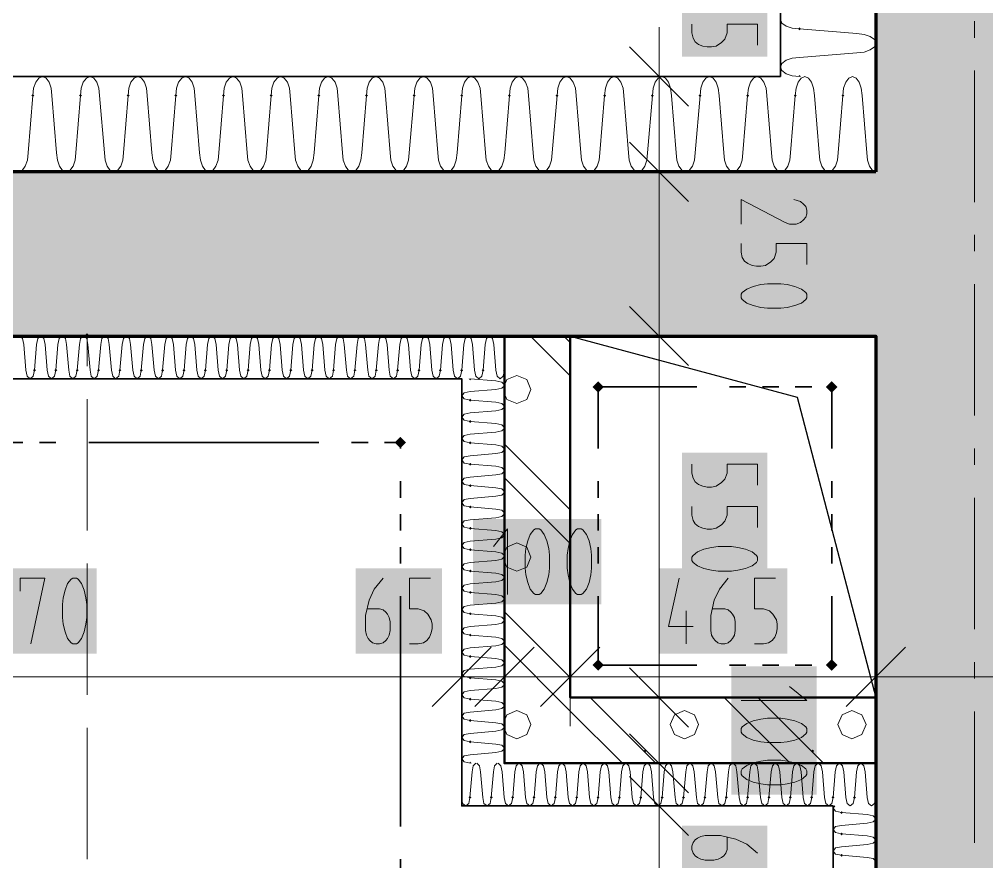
# Model space of a CAD drawing. Header units: millimetres. Extents: x 0 to 594, y 0 to 420.
# Drawn here: x 375.04 to 387, y 286.18 to 296.59 of the extents above; entities that cross this region are included whole.
import ezdxf

# ---------------------------------------------------------------- set-up
doc = ezdxf.new("R2010")
doc.units = ezdxf.units.MM
doc.header["$LTSCALE"] = 8
for name, color, linetype in [('PDF_Dopravni znaceni', 7, 'Continuous'), ('PDF_Instalacni prizdivky', 7, 'Continuous'), ('PDF_Koty delkove', 7, 'Continuous'), ('PDF_Obecne 0.25', 7, 'Continuous'), ('PDF_Osy hlavni', 7, 'Continuous'), ('PDF_Pozarni useky', 3, 'Continuous'), ('PDF_Steny obvodove nosne', 7, 'Continuous'), ('PDF_Steny sendvic', 7, 'Continuous'), ('PDF_Zatepleni', 7, 'Continuous')]:
    doc.layers.add(name, color=color, linetype=linetype)

msp = doc.modelspace()

# ---------------------------------------------------------------- linework, layer by layer
at = {"layer": 'PDF_Dopravni znaceni', "lineweight": 18}
for points in [[(375.882, 292.677), (375.882, 292.304)], [(375.882, 291.897), (375.882, 290.272)], [(375.882, 289.866), (375.882, 288.241)], [(375.882, 287.834), (375.882, 286.209)]]:
    msp.add_lwpolyline(points, dxfattribs=at)
at = {"layer": 'PDF_Dopravni znaceni', "lineweight": 18, "transparency": 33554559}
msp.add_solid([(375.882, 292.714), (375.918, 292.677), (375.845, 292.677), (375.882, 292.641)], dxfattribs=at)
at = {"layer": 'PDF_Instalacni prizdivky', "lineweight": 50}
msp.add_lwpolyline([(381.855, 287.395), (385.633, 287.395), (385.633, 288.208), (381.855, 288.208), (381.855, 292.677), (381.042, 292.677), (381.042, 292.149), (381.042, 287.395), (381.855, 287.395)], dxfattribs=at)
at = {"layer": 'PDF_Instalacni prizdivky', "lineweight": 9}
for points in [[(381.363, 292.677), (381.855, 292.186)], [(381.777, 292.677), (381.855, 292.6)], [(381.042, 291.965), (381.071, 291.894), (381.194, 291.843), (381.317, 291.894), (381.368, 292.017), (381.317, 292.14), (381.194, 292.191), (381.071, 292.14), (381.042, 292.07)], [(381.042, 291.341), (381.855, 290.528)], [(381.042, 290.926), (381.855, 290.114)], [(381.042, 289.893), (381.071, 289.822), (381.194, 289.771), (381.317, 289.822), (381.368, 289.945), (381.317, 290.068), (381.194, 290.119), (381.071, 290.068), (381.042, 289.997)], [(381.042, 289.268), (381.855, 288.456)], [(381.042, 288.854), (381.855, 288.041)], [(382.102, 288.208), (382.749, 287.562), (382.915, 287.395)], [(383.76, 288.208), (384.573, 287.395)], [(384.175, 288.208), (384.821, 287.562)], [(381.042, 287.82), (381.071, 287.75), (381.194, 287.699), (381.317, 287.75), (381.368, 287.873), (381.317, 287.996), (381.194, 288.047), (381.071, 287.996), (381.042, 287.925)], [(381.855, 288.041), (382.501, 287.395)], [(384.821, 287.562), (384.987, 287.395)]]:
    msp.add_lwpolyline(points, dxfattribs=at)
for points in [[(383.267, 287.699), (383.39, 287.75), (383.441, 287.873), (383.39, 287.996), (383.267, 288.047), (383.144, 287.996), (383.093, 287.873), (383.144, 287.75)], [(385.339, 287.699), (385.462, 287.75), (385.513, 287.873), (385.462, 287.996), (385.339, 288.047), (385.216, 287.996), (385.165, 287.873), (385.216, 287.75)]]:
    msp.add_lwpolyline(points, close=True, dxfattribs=at)
at = {"layer": 'PDF_Instalacni prizdivky', "lineweight": 9, "transparency": 33554559}
for points in [[(382.78, 287.566), (382.798, 287.547), (382.761, 287.547), (382.78, 287.529)], [(384.852, 287.566), (384.87, 287.547), (384.834, 287.547), (384.852, 287.529)]]:
    msp.add_solid(points, dxfattribs=at)
at = {"layer": 'PDF_Koty delkove', "lineweight": 18}
for points in [[(382.954, 295.887), (382.954, 296.497)], [(384.172, 296.274), (384.172, 296.534), (383.794, 296.534), (383.794, 296.426), (383.766, 296.35), (383.726, 296.307), (383.658, 296.264), (383.604, 296.253), (383.55, 296.253), (383.496, 296.264), (383.442, 296.285), (383.401, 296.318), (383.374, 296.361), (383.36, 296.426), (383.36, 296.534)], [(382.588, 296.253), (383.319, 295.522)], [(382.344, 295.887), (382.954, 295.887), (383.563, 295.887)], [(382.954, 295.887), (382.954, 294.709)], [(382.588, 295.075), (383.319, 294.343)], [(382.344, 294.709), (382.954, 294.709), (383.563, 294.709)], [(382.954, 294.709), (382.954, 292.677), (382.954, 288.208), (382.954, 287.395), (382.954, 286.867), (382.954, 247.292), (382.954, 246.682)], [(383.969, 294.061), (383.969, 294.365), (384.511, 294.083), (384.566, 294.061), (384.647, 294.061), (384.701, 294.083), (384.741, 294.115), (384.769, 294.148), (384.782, 294.191), (384.782, 294.234)], [(384.782, 294.234), (384.769, 294.278), (384.741, 294.31), (384.701, 294.343), (384.62, 294.365)], [(384.782, 293.563), (384.782, 293.823), (384.403, 293.823), (384.403, 293.714), (384.376, 293.639), (384.335, 293.595), (384.268, 293.552), (384.214, 293.541), (384.159, 293.541), (384.105, 293.552), (384.051, 293.574), (384.011, 293.606), (383.983, 293.649), (383.969, 293.714), (383.969, 293.823)], [(382.588, 293.043), (383.319, 292.312)], [(382.344, 292.677), (382.954, 292.677), (383.563, 292.677)], [(383.55, 290.811), (383.496, 290.822), (383.442, 290.843), (383.401, 290.876), (383.374, 290.919), (383.36, 290.984), (383.36, 291.092)], [(384.172, 290.832), (384.172, 291.092), (383.794, 291.092), (383.794, 290.984), (383.766, 290.908), (383.726, 290.865), (383.658, 290.822), (383.604, 290.811), (383.55, 290.811)], [(384.172, 290.312), (384.172, 290.572), (383.794, 290.572), (383.794, 290.464), (383.766, 290.388), (383.726, 290.345), (383.658, 290.302), (383.604, 290.291), (383.55, 290.291), (383.496, 290.302), (383.442, 290.323), (383.401, 290.356), (383.374, 290.399), (383.36, 290.464), (383.36, 290.572)], [(381.08, 289.481), (381.08, 290.293), (380.907, 290.077)], [(382.12, 289.807), (382.12, 289.969), (382.109, 290.05), (382.088, 290.145), (382.055, 290.226), (382.012, 290.28), (381.99, 290.293), (381.947, 290.293), (381.925, 290.28), (381.882, 290.226), (381.85, 290.145), (381.828, 290.05), (381.817, 289.969), (381.817, 289.807), (381.828, 289.725), (381.85, 289.63), (381.882, 289.549), (381.925, 289.495), (381.947, 289.481), (381.99, 289.481), (382.012, 289.495)], [(382.012, 289.495), (382.055, 289.549), (382.088, 289.63), (382.109, 289.725), (382.12, 289.807)], [(375.056, 289.522), (375.056, 289.684), (375.359, 289.684), (375.186, 288.871)], [(375.749, 289.684), (375.706, 289.684), (375.684, 289.671), (375.641, 289.616), (375.609, 289.535), (375.587, 289.44), (375.576, 289.36), (375.576, 289.197), (375.587, 289.116), (375.609, 289.021), (375.641, 288.939), (375.684, 288.885), (375.706, 288.871), (375.749, 288.871), (375.771, 288.885), (375.814, 288.939), (375.847, 289.021), (375.868, 289.116), (375.879, 289.197)], [(375.879, 289.197), (375.879, 289.36), (375.868, 289.44), (375.847, 289.535), (375.814, 289.616), (375.771, 289.671), (375.749, 289.684)], [(379.347, 289.305), (379.498, 289.305), (379.542, 289.291), (379.574, 289.265), (379.596, 289.237), (379.617, 289.197), (379.628, 289.143), (379.628, 289.035), (379.617, 288.98), (379.596, 288.939), (379.574, 288.913), (379.542, 288.885), (379.498, 288.871), (379.455, 288.871), (379.412, 288.885), (379.379, 288.913), (379.358, 288.939), (379.336, 288.98), (379.325, 289.035), (379.325, 289.224), (379.368, 289.413), (379.433, 289.549), (379.542, 289.684)], [(380.127, 289.684), (379.867, 289.684), (379.867, 289.305), (379.975, 289.305), (380.051, 289.278), (380.094, 289.237), (380.137, 289.169), (380.148, 289.116), (380.148, 289.061), (380.137, 289.007), (380.116, 288.953)], [(383.376, 289.088), (383.072, 289.088), (383.203, 289.684)], [(383.614, 289.305), (383.766, 289.305), (383.809, 289.291), (383.842, 289.265), (383.863, 289.237), (383.885, 289.197), (383.896, 289.143), (383.896, 289.035), (383.885, 288.98), (383.863, 288.939), (383.842, 288.913), (383.809, 288.885), (383.766, 288.871), (383.723, 288.871), (383.679, 288.885), (383.647, 288.913), (383.625, 288.939), (383.603, 288.98), (383.592, 289.035), (383.592, 289.224), (383.636, 289.413), (383.701, 289.549), (383.809, 289.684)], [(384.395, 289.684), (384.135, 289.684), (384.135, 289.305), (384.243, 289.305), (384.318, 289.278), (384.362, 289.237), (384.405, 289.169), (384.416, 289.116), (384.416, 289.061), (384.405, 289.007), (384.384, 288.953), (384.351, 288.913), (384.308, 288.885), (384.243, 288.871), (384.135, 288.871)], [(383.289, 288.871), (383.289, 289.278)], [(380.514, 287.855), (380.514, 288.465), (380.514, 289.074)], [(381.042, 287.855), (381.042, 288.465), (381.042, 289.074)], [(381.855, 287.855), (381.855, 288.465), (381.855, 289.074)], [(385.633, 287.855), (385.633, 288.465), (385.633, 289.074)], [(380.116, 288.953), (380.083, 288.913), (380.04, 288.885), (379.975, 288.871), (379.867, 288.871)], [(380.148, 288.099), (380.879, 288.831)], [(380.676, 288.099), (381.408, 288.831)], [(381.489, 288.099), (382.22, 288.831)], [(385.268, 288.099), (385.999, 288.831)], [(382.588, 288.574), (383.319, 287.842)], [(369.381, 288.465), (380.514, 288.465), (381.042, 288.465), (381.855, 288.465), (385.633, 288.465), (387.706, 288.465)], [(383.969, 288.17), (384.782, 288.17), (384.566, 288.343)], [(382.344, 288.208), (382.954, 288.208), (383.563, 288.208)], [(384.715, 287.715), (384.769, 287.758), (384.782, 287.78), (384.782, 287.823), (384.769, 287.845), (384.715, 287.888), (384.633, 287.92), (384.538, 287.942), (384.458, 287.953), (384.295, 287.953), (384.214, 287.942), (384.119, 287.92), (384.038, 287.888), (383.983, 287.845), (383.969, 287.823), (383.969, 287.78), (383.983, 287.758), (384.038, 287.715), (384.119, 287.682), (384.214, 287.661), (384.295, 287.65)], [(382.588, 287.761), (383.319, 287.03)], [(384.295, 287.65), (384.458, 287.65), (384.538, 287.661), (384.633, 287.682), (384.715, 287.715)], [(382.344, 287.395), (382.954, 287.395), (383.563, 287.395)], [(382.588, 287.233), (383.319, 286.501)], [(382.344, 286.867), (382.954, 286.867), (383.563, 286.867)], [(383.631, 286.198), (383.523, 286.198), (383.469, 286.209), (383.428, 286.23), (383.401, 286.252), (383.374, 286.284), (383.36, 286.328), (383.36, 286.371), (383.374, 286.414), (383.401, 286.447), (383.428, 286.468), (383.469, 286.49), (383.523, 286.501), (383.713, 286.501), (383.902, 286.458), (384.038, 286.393), (384.172, 286.284)], [(383.794, 286.479), (383.794, 286.328), (383.78, 286.284), (383.753, 286.252), (383.726, 286.23), (383.686, 286.209), (383.631, 286.198)]]:
    msp.add_lwpolyline(points, dxfattribs=at)
for points in [[(384.295, 293.021), (384.458, 293.021), (384.538, 293.032), (384.633, 293.054), (384.715, 293.086), (384.769, 293.129), (384.782, 293.151), (384.782, 293.194), (384.769, 293.216), (384.715, 293.259), (384.633, 293.292), (384.538, 293.314), (384.458, 293.325), (384.295, 293.325), (384.214, 293.314), (384.119, 293.292), (384.038, 293.259), (383.983, 293.216), (383.969, 293.194), (383.969, 293.151), (383.983, 293.129), (384.038, 293.086), (384.119, 293.054), (384.214, 293.032)], [(381.6, 289.807), (381.6, 289.969), (381.589, 290.05), (381.568, 290.145), (381.535, 290.226), (381.492, 290.28), (381.47, 290.293), (381.427, 290.293), (381.405, 290.28), (381.362, 290.226), (381.33, 290.145), (381.308, 290.05), (381.297, 289.969), (381.297, 289.807), (381.308, 289.725), (381.33, 289.63), (381.362, 289.549), (381.405, 289.495), (381.427, 289.481), (381.47, 289.481), (381.492, 289.495), (381.535, 289.549), (381.568, 289.63), (381.589, 289.725)], [(383.686, 289.771), (383.848, 289.771), (383.929, 289.782), (384.024, 289.803), (384.105, 289.836), (384.159, 289.879), (384.172, 289.901), (384.172, 289.944), (384.159, 289.966), (384.105, 290.009), (384.024, 290.041), (383.929, 290.063), (383.848, 290.074), (383.686, 290.074), (383.604, 290.063), (383.509, 290.041), (383.428, 290.009), (383.374, 289.966), (383.36, 289.944), (383.36, 289.901), (383.374, 289.879), (383.428, 289.836), (383.509, 289.803), (383.604, 289.782)], [(384.295, 287.13), (384.458, 287.13), (384.538, 287.141), (384.633, 287.162), (384.715, 287.195), (384.769, 287.238), (384.782, 287.26), (384.782, 287.303), (384.769, 287.325), (384.715, 287.368), (384.633, 287.4), (384.538, 287.422), (384.458, 287.433), (384.295, 287.433), (384.214, 287.422), (384.119, 287.4), (384.038, 287.368), (383.983, 287.325), (383.969, 287.303), (383.969, 287.26), (383.983, 287.238), (384.038, 287.195), (384.119, 287.162), (384.214, 287.141)]]:
    msp.add_lwpolyline(points, close=True, dxfattribs=at)
at = {"layer": 'PDF_Koty delkove', "color": 7, "lineweight": 18, "true_color": 0xffffff, "transparency": 33554559}
for points in [[(383.238, 297.719), (383.238, 296.131), (384.294, 297.719), (384.294, 296.131)], [(383.847, 294.487), (383.847, 292.9), (384.904, 294.487), (384.904, 292.9)], [(383.238, 291.236), (383.238, 289.649), (384.294, 291.236), (384.294, 289.649)], [(380.655, 289.359), (382.242, 289.359), (380.655, 290.415), (382.242, 290.415)], [(373.894, 288.749), (376.001, 288.749), (373.894, 289.806), (376.001, 289.806)], [(379.203, 288.749), (380.27, 288.749), (379.203, 289.806), (380.27, 289.806)], [(382.95, 288.749), (384.538, 288.749), (382.95, 289.806), (384.538, 289.806)], [(383.847, 288.595), (383.847, 287.008), (384.904, 288.595), (384.904, 287.008)], [(383.238, 286.623), (383.238, 285.556), (384.294, 286.623), (384.294, 285.556)]]:
    msp.add_solid(points, dxfattribs=at)
at = {"layer": 'PDF_Obecne 0.25', "lineweight": 25}
msp.add_lwpolyline([(381.855, 292.677), (384.661, 291.922), (385.633, 288.208)], dxfattribs=at)
at = {"layer": 'PDF_Osy hlavni', "lineweight": 18}
for points in [[(386.852, 296.57), (386.852, 296.367)], [(386.852, 295.961), (386.852, 294.335)], [(386.852, 293.929), (386.852, 293.726)], [(386.852, 293.32), (386.852, 291.694)], [(386.852, 291.288), (386.852, 291.085)], [(386.852, 290.679), (386.852, 289.053)], [(386.852, 288.647), (386.852, 288.444)], [(386.852, 288.037), (386.852, 286.412)]]:
    msp.add_lwpolyline(points, dxfattribs=at)
at = {"layer": 'PDF_Pozarni useky', "lineweight": 35}
for points in [[(383.419, 292.048), (382.201, 292.048), (382.201, 291.288)], [(383.825, 292.048), (384.028, 292.048)], [(384.231, 292.048), (384.434, 292.048)], [(384.638, 292.048), (384.841, 292.048)], [(385.088, 292.048), (385.088, 291.288)], [(374.886, 291.361), (375.089, 291.361)], [(375.292, 291.361), (375.495, 291.361)], [(375.902, 291.361), (378.746, 291.361)], [(379.152, 291.361), (379.355, 291.361)], [(379.559, 291.361), (379.755, 291.361), (379.755, 291.288)], [(379.755, 290.882), (379.755, 290.679)], [(382.201, 290.882), (382.201, 290.679)], [(385.088, 290.882), (385.088, 290.679)], [(379.755, 290.475), (379.755, 290.272)], [(382.201, 290.475), (382.201, 290.272)], [(385.088, 290.475), (385.088, 290.272)], [(379.755, 290.069), (379.755, 289.866)], [(382.201, 290.069), (382.201, 289.866)], [(385.088, 290.069), (385.088, 289.866)], [(379.755, 289.46), (379.755, 286.615)], [(382.201, 289.46), (382.201, 288.61), (383.419, 288.61)], [(385.088, 289.46), (385.088, 288.61)], [(383.825, 288.61), (384.028, 288.61)], [(384.231, 288.61), (384.434, 288.61)], [(384.638, 288.61), (384.841, 288.61)], [(379.755, 286.209), (379.755, 286.006)]]:
    msp.add_lwpolyline(points, dxfattribs=at)
at = {"layer": 'PDF_Pozarni useky', "lineweight": 35, "transparency": 33554559}
for points in [[(382.201, 292.119), (382.272, 292.048), (382.13, 292.048), (382.201, 291.976)], [(382.13, 292.048), (382.201, 292.119), (382.201, 291.976), (382.272, 292.048)], [(385.088, 292.119), (385.159, 292.048), (385.017, 292.048), (385.088, 291.976)], [(385.017, 292.048), (385.088, 292.119), (385.088, 291.976), (385.159, 292.048)], [(379.755, 291.432), (379.826, 291.361), (379.684, 291.361), (379.755, 291.29)], [(379.684, 291.361), (379.755, 291.432), (379.755, 291.29), (379.826, 291.361)], [(382.201, 288.681), (382.272, 288.61), (382.13, 288.61), (382.201, 288.539)], [(382.13, 288.61), (382.201, 288.681), (382.201, 288.539), (382.272, 288.61)], [(385.017, 288.61), (385.088, 288.681), (385.088, 288.539), (385.159, 288.61)], [(385.088, 288.681), (385.159, 288.61), (385.017, 288.61), (385.088, 288.539)]]:
    msp.add_solid(points, dxfattribs=at)
at = {"layer": 'PDF_Steny obvodove nosne', "lineweight": 70}
for points in [[(387.706, 300.072), (387.665, 300.072), (385.633, 300.072), (385.633, 295.887), (385.633, 294.709)], [(385.633, 294.709), (369.909, 294.709), (369.909, 292.677), (381.042, 292.677), (381.855, 292.677), (385.633, 292.677), (385.633, 288.208), (385.633, 287.395), (385.633, 286.867), (385.633, 259.319)]]:
    msp.add_lwpolyline(points, dxfattribs=at)
at = {"layer": 'PDF_Steny obvodove nosne', "color": 9, "lineweight": 9, "true_color": 0xc0c0c0, "transparency": 33554559}
for points in [[(387.665, 259.319), (387.665, 300.072), (385.633, 259.319), (385.633, 300.072)], [(369.909, 292.677), (385.633, 292.677), (369.909, 294.709), (385.633, 294.709)]]:
    msp.add_solid(points, dxfattribs=at)
at = {"layer": 'PDF_Steny sendvic', "lineweight": 35}
for points in [[(369.909, 295.887), (369.381, 295.887), (369.381, 292.149), (369.909, 292.149), (380.514, 292.149), (380.514, 287.395)], [(381.042, 287.395), (381.042, 292.149), (381.042, 292.677), (369.909, 292.677), (369.909, 294.709)], [(380.514, 287.395), (380.514, 286.867), (385.105, 286.867)], [(385.633, 286.867), (385.633, 287.395), (381.855, 287.395), (381.042, 287.395)], [(385.105, 286.867), (385.105, 259.319), (385.633, 259.319), (385.633, 286.867)]]:
    msp.add_lwpolyline(points, dxfattribs=at)
at = {"layer": 'PDF_Steny sendvic', "lineweight": 9}
for points in [[(375.1, 292.572), (375.084, 292.647), (375.052, 292.677)], [(375.305, 292.677), (375.273, 292.647), (375.258, 292.572)], [(375.364, 292.572), (375.348, 292.647), (375.316, 292.677)], [(375.569, 292.677), (375.537, 292.647), (375.522, 292.572)], [(375.628, 292.572), (375.613, 292.647), (375.581, 292.677)], [(375.834, 292.677), (375.802, 292.647), (375.786, 292.572)], [(375.892, 292.572), (375.877, 292.647), (375.845, 292.677)], [(376.098, 292.677), (376.066, 292.647), (376.05, 292.572)], [(376.156, 292.572), (376.141, 292.647), (376.109, 292.677)], [(376.362, 292.677), (376.33, 292.647), (376.314, 292.572)], [(376.42, 292.572), (376.405, 292.647), (376.373, 292.677)], [(376.626, 292.677), (376.594, 292.647), (376.578, 292.572)], [(376.684, 292.572), (376.669, 292.647), (376.637, 292.677)], [(376.89, 292.677), (376.858, 292.647), (376.842, 292.572)], [(376.949, 292.572), (376.933, 292.647), (376.901, 292.677)], [(377.154, 292.677), (377.122, 292.647), (377.107, 292.572)], [(377.213, 292.572), (377.197, 292.647), (377.165, 292.677)], [(377.418, 292.677), (377.386, 292.647), (377.371, 292.572)], [(377.477, 292.572), (377.461, 292.647), (377.429, 292.677)], [(377.682, 292.677), (377.65, 292.647), (377.635, 292.572)], [(377.741, 292.572), (377.725, 292.647), (377.693, 292.677)], [(377.946, 292.677), (377.914, 292.647), (377.899, 292.572)], [(378.005, 292.572), (377.989, 292.647), (377.958, 292.677)], [(378.21, 292.677), (378.178, 292.647), (378.163, 292.572)], [(378.269, 292.572), (378.254, 292.647), (378.222, 292.677)], [(378.475, 292.677), (378.443, 292.647), (378.427, 292.572)], [(378.533, 292.572), (378.518, 292.647), (378.486, 292.677)], [(378.739, 292.677), (378.707, 292.647), (378.691, 292.572)], [(378.797, 292.572), (378.782, 292.647), (378.75, 292.677)], [(379.003, 292.677), (378.971, 292.647), (378.955, 292.572)], [(379.061, 292.572), (379.046, 292.647), (379.014, 292.677)], [(379.267, 292.677), (379.235, 292.647), (379.219, 292.572)], [(379.326, 292.572), (379.31, 292.647), (379.278, 292.677)], [(379.531, 292.677), (379.499, 292.647), (379.484, 292.572)], [(379.59, 292.572), (379.574, 292.647), (379.542, 292.677)], [(379.795, 292.677), (379.763, 292.647), (379.748, 292.572)], [(379.854, 292.572), (379.838, 292.647), (379.806, 292.677)], [(380.059, 292.677), (380.027, 292.647), (380.012, 292.572)], [(380.118, 292.572), (380.102, 292.647), (380.07, 292.677)], [(380.323, 292.677), (380.291, 292.647), (380.276, 292.572)], [(380.382, 292.572), (380.366, 292.647), (380.334, 292.677)], [(380.587, 292.677), (380.555, 292.647), (380.54, 292.572)], [(380.646, 292.572), (380.631, 292.647), (380.599, 292.677)], [(380.852, 292.677), (380.82, 292.647), (380.804, 292.572)], [(380.91, 292.572), (380.895, 292.647), (380.863, 292.677)], [(375.126, 292.255), (375.1, 292.572)], [(375.258, 292.572), (375.232, 292.255)], [(375.258, 292.572), (375.258, 292.572)], [(375.39, 292.255), (375.364, 292.572)], [(375.522, 292.572), (375.496, 292.255)], [(375.522, 292.572), (375.522, 292.572)], [(375.654, 292.255), (375.628, 292.572)], [(375.786, 292.572), (375.76, 292.255)], [(375.786, 292.572), (375.786, 292.572)], [(375.918, 292.255), (375.892, 292.572)], [(376.05, 292.572), (376.024, 292.255)], [(376.05, 292.572), (376.05, 292.572)], [(376.182, 292.255), (376.156, 292.572)], [(376.314, 292.572), (376.288, 292.255)], [(376.314, 292.572), (376.314, 292.572)], [(376.447, 292.255), (376.42, 292.572)], [(376.578, 292.572), (376.552, 292.255)], [(376.578, 292.572), (376.578, 292.572)], [(376.711, 292.255), (376.684, 292.572)], [(376.842, 292.572), (376.816, 292.255)], [(376.842, 292.572), (376.842, 292.572)], [(376.975, 292.255), (376.949, 292.572)], [(377.107, 292.572), (377.08, 292.255)], [(377.107, 292.572), (377.107, 292.572)], [(377.239, 292.255), (377.213, 292.572)], [(377.371, 292.572), (377.344, 292.255)], [(377.371, 292.572), (377.371, 292.572)], [(377.503, 292.255), (377.477, 292.572)], [(377.635, 292.572), (377.609, 292.255)], [(377.635, 292.572), (377.635, 292.572)], [(377.767, 292.255), (377.741, 292.572)], [(377.899, 292.572), (377.873, 292.255)], [(377.899, 292.572), (377.899, 292.572)], [(378.031, 292.255), (378.005, 292.572)], [(378.163, 292.572), (378.137, 292.255)], [(378.163, 292.572), (378.163, 292.572)], [(378.295, 292.255), (378.269, 292.572)], [(378.427, 292.572), (378.401, 292.255)], [(378.427, 292.572), (378.427, 292.572)], [(378.559, 292.255), (378.533, 292.572)], [(378.691, 292.572), (378.665, 292.255)], [(378.691, 292.572), (378.691, 292.572)], [(378.823, 292.255), (378.797, 292.572)], [(378.955, 292.572), (378.929, 292.255)], [(378.955, 292.572), (378.955, 292.572)], [(379.088, 292.255), (379.061, 292.572)], [(379.219, 292.572), (379.193, 292.255)], [(379.219, 292.572), (379.219, 292.572)], [(379.352, 292.255), (379.326, 292.572)], [(379.484, 292.572), (379.457, 292.255)], [(379.484, 292.572), (379.484, 292.572)], [(379.616, 292.255), (379.59, 292.572)], [(379.748, 292.572), (379.721, 292.255)], [(379.748, 292.572), (379.748, 292.572)], [(379.88, 292.255), (379.854, 292.572)], [(380.012, 292.572), (379.986, 292.255)], [(380.012, 292.572), (380.012, 292.572)], [(380.144, 292.255), (380.118, 292.572)], [(380.276, 292.572), (380.25, 292.255)], [(380.276, 292.572), (380.276, 292.572)], [(380.408, 292.255), (380.382, 292.572)], [(380.54, 292.572), (380.514, 292.255)], [(380.54, 292.572), (380.54, 292.572)], [(380.672, 292.255), (380.646, 292.572)], [(380.804, 292.572), (380.778, 292.255)], [(380.804, 292.572), (380.804, 292.572)], [(380.936, 292.255), (380.91, 292.572)], [(375.126, 292.255), (375.141, 292.18), (375.179, 292.149)], [(375.179, 292.149), (375.216, 292.18), (375.232, 292.255)], [(375.39, 292.255), (375.406, 292.18), (375.443, 292.149)], [(375.443, 292.149), (375.48, 292.18), (375.496, 292.255)], [(375.654, 292.255), (375.67, 292.18), (375.707, 292.149)], [(375.707, 292.149), (375.744, 292.18), (375.76, 292.255)], [(375.918, 292.255), (375.934, 292.18), (375.971, 292.149)], [(375.971, 292.149), (376.008, 292.18), (376.024, 292.255)], [(376.182, 292.255), (376.198, 292.18), (376.235, 292.149)], [(376.235, 292.149), (376.273, 292.18), (376.288, 292.255)], [(376.447, 292.255), (376.462, 292.18), (376.499, 292.149)], [(376.499, 292.149), (376.537, 292.18), (376.552, 292.255)], [(376.711, 292.255), (376.726, 292.18), (376.763, 292.149)], [(376.763, 292.149), (376.801, 292.18), (376.816, 292.255)], [(376.975, 292.255), (376.99, 292.18), (377.028, 292.149)], [(377.028, 292.149), (377.065, 292.18), (377.08, 292.255)], [(377.239, 292.255), (377.254, 292.18), (377.292, 292.149)], [(377.292, 292.149), (377.329, 292.18), (377.344, 292.255)], [(377.503, 292.255), (377.518, 292.18), (377.556, 292.149)], [(377.556, 292.149), (377.593, 292.18), (377.609, 292.255)], [(377.767, 292.255), (377.783, 292.18), (377.82, 292.149)], [(377.82, 292.149), (377.857, 292.18), (377.873, 292.255)], [(378.031, 292.255), (378.047, 292.18), (378.084, 292.149)], [(378.084, 292.149), (378.121, 292.18), (378.137, 292.255)], [(378.295, 292.255), (378.311, 292.18), (378.348, 292.149)], [(378.385, 292.18), (378.401, 292.255)], [(378.559, 292.255), (378.575, 292.18), (378.612, 292.149)], [(378.612, 292.149), (378.65, 292.18), (378.665, 292.255)], [(378.823, 292.255), (378.839, 292.18), (378.876, 292.149)], [(378.876, 292.149), (378.914, 292.18), (378.929, 292.255)], [(379.088, 292.255), (379.103, 292.18), (379.14, 292.149)], [(379.14, 292.149), (379.178, 292.18), (379.193, 292.255)], [(379.352, 292.255), (379.367, 292.18), (379.405, 292.149)], [(379.405, 292.149), (379.442, 292.18), (379.457, 292.255)], [(379.616, 292.255), (379.631, 292.18), (379.669, 292.149)], [(379.669, 292.149), (379.706, 292.18), (379.721, 292.255)], [(379.88, 292.255), (379.895, 292.18), (379.933, 292.149)], [(379.933, 292.149), (379.97, 292.18), (379.986, 292.255)], [(380.144, 292.255), (380.16, 292.18), (380.197, 292.149)], [(380.197, 292.149), (380.234, 292.18), (380.25, 292.255)], [(380.408, 292.255), (380.424, 292.18), (380.461, 292.149)], [(380.461, 292.149), (380.498, 292.18), (380.514, 292.255)], [(380.672, 292.255), (380.688, 292.18), (380.725, 292.149)], [(380.725, 292.149), (380.762, 292.18), (380.778, 292.255)], [(380.936, 292.255), (380.952, 292.18), (380.989, 292.149)], [(380.989, 292.149), (381.027, 292.18), (381.042, 292.255)], [(376.763, 292.149), (376.763, 292.149)], [(378.348, 292.149), (378.385, 292.18)], [(380.936, 292.123), (380.619, 292.149)], [(380.619, 292.149), (380.619, 292.149)], [(380.619, 291.991), (380.936, 292.017), (381.011, 292.032), (381.042, 292.064)], [(380.936, 292.123), (380.936, 292.123)], [(381.042, 292.076), (381.011, 292.108), (380.936, 292.123)], [(380.619, 291.991), (380.545, 291.975), (380.514, 291.938)], [(380.514, 291.938), (380.545, 291.901), (380.619, 291.885)], [(380.936, 291.859), (380.619, 291.885)], [(380.936, 291.859), (380.936, 291.859)], [(381.042, 291.811), (381.011, 291.843), (380.936, 291.859)], [(380.619, 291.727), (380.545, 291.711), (380.514, 291.674)], [(380.619, 291.727), (380.936, 291.753), (381.011, 291.768), (381.042, 291.8)], [(380.514, 291.674), (380.545, 291.637), (380.619, 291.621)], [(380.936, 291.595), (380.619, 291.621)], [(380.936, 291.595), (380.936, 291.595)], [(381.042, 291.547), (381.011, 291.579), (380.936, 291.595)], [(380.619, 291.463), (380.936, 291.489), (381.011, 291.504), (381.042, 291.536)], [(380.619, 291.463), (380.545, 291.447), (380.514, 291.41)], [(380.514, 291.41), (380.545, 291.372), (380.619, 291.357)], [(380.936, 291.331), (380.619, 291.357)], [(380.619, 291.198), (380.936, 291.225), (381.011, 291.24), (381.042, 291.272)], [(380.936, 291.331), (380.936, 291.331)], [(381.042, 291.283), (381.011, 291.315), (380.936, 291.331)], [(380.619, 291.198), (380.545, 291.183), (380.514, 291.146)], [(380.514, 291.146), (380.545, 291.108), (380.619, 291.093)], [(380.936, 291.067), (380.619, 291.093)], [(380.619, 290.934), (380.936, 290.961), (381.011, 290.976), (381.042, 291.008)], [(380.936, 291.067), (380.936, 291.067)], [(381.042, 291.019), (381.011, 291.051), (380.936, 291.067)], [(380.619, 290.934), (380.545, 290.919), (380.514, 290.882)], [(380.514, 290.882), (380.545, 290.844), (380.619, 290.829)], [(380.936, 290.803), (380.619, 290.829)], [(380.936, 290.803), (380.936, 290.803)], [(381.042, 290.755), (381.011, 290.787), (380.936, 290.803)], [(380.619, 290.67), (380.545, 290.655), (380.514, 290.617)], [(380.619, 290.67), (380.936, 290.696), (381.011, 290.712), (381.042, 290.744)], [(380.514, 290.617), (380.545, 290.58), (380.619, 290.565)], [(380.936, 290.538), (380.619, 290.565)], [(380.936, 290.538), (380.936, 290.538)], [(381.042, 290.491), (381.011, 290.523), (380.936, 290.538)], [(380.619, 290.406), (380.545, 290.391), (380.514, 290.353)], [(380.619, 290.406), (380.936, 290.432), (381.011, 290.448), (381.042, 290.48)], [(380.514, 290.353), (380.545, 290.316), (380.619, 290.3)], [(380.936, 290.274), (380.619, 290.3)], [(380.936, 290.274), (380.936, 290.274)], [(381.042, 290.227), (381.011, 290.259), (380.936, 290.274)], [(380.619, 290.142), (380.936, 290.168), (381.011, 290.184), (381.042, 290.216)], [(380.619, 290.142), (380.545, 290.127), (380.514, 290.089)], [(380.514, 290.089), (380.545, 290.052), (380.619, 290.036)], [(380.936, 290.01), (380.619, 290.036)], [(380.619, 289.878), (380.936, 289.904), (381.011, 289.92), (381.042, 289.952)], [(380.936, 290.01), (380.936, 290.01)], [(381.042, 289.963), (381.011, 289.995), (380.936, 290.01)], [(380.619, 289.878), (380.545, 289.862), (380.514, 289.825)], [(380.514, 289.825), (380.545, 289.788), (380.619, 289.772)], [(380.936, 289.746), (380.619, 289.772)], [(380.619, 289.614), (380.936, 289.64), (381.011, 289.656), (381.042, 289.688)], [(380.936, 289.746), (380.936, 289.746)], [(381.011, 289.731), (380.936, 289.746)], [(381.042, 289.699), (381.011, 289.731)], [(380.619, 289.614), (380.545, 289.598), (380.514, 289.561)], [(380.514, 289.561), (380.545, 289.524), (380.619, 289.508)], [(380.936, 289.482), (380.619, 289.508)], [(380.936, 289.482), (380.936, 289.482)], [(381.042, 289.434), (381.011, 289.466), (380.936, 289.482)], [(380.619, 289.35), (380.545, 289.334), (380.514, 289.297)], [(380.619, 289.35), (380.936, 289.376), (381.011, 289.391), (381.042, 289.423)], [(380.514, 289.297), (380.545, 289.26), (380.619, 289.244)], [(380.936, 289.218), (380.619, 289.244)], [(380.936, 289.218), (380.936, 289.218)], [(381.042, 289.17), (381.011, 289.202), (380.936, 289.218)], [(380.619, 289.086), (380.545, 289.07), (380.514, 289.033)], [(380.619, 289.086), (380.936, 289.112), (381.011, 289.127), (381.042, 289.159)], [(380.514, 289.033), (380.545, 288.995), (380.619, 288.98)], [(380.936, 288.954), (380.619, 288.98)], [(380.619, 288.822), (380.936, 288.848), (381.011, 288.863), (381.042, 288.895)], [(380.936, 288.954), (380.936, 288.954)], [(381.042, 288.906), (381.011, 288.938), (380.936, 288.954)], [(380.619, 288.822), (380.545, 288.806), (380.514, 288.769)], [(380.514, 288.769), (380.545, 288.731), (380.619, 288.716)], [(380.936, 288.69), (380.619, 288.716)], [(380.619, 288.557), (380.936, 288.584), (381.011, 288.599), (381.042, 288.631)], [(380.936, 288.69), (380.936, 288.69)], [(381.042, 288.642), (381.011, 288.674), (380.936, 288.69)], [(380.619, 288.557), (380.545, 288.542), (380.514, 288.505)], [(380.514, 288.505), (380.545, 288.467)], [(380.545, 288.467), (380.619, 288.452)], [(380.936, 288.426), (380.619, 288.452)], [(380.619, 288.293), (380.936, 288.319), (381.011, 288.335), (381.042, 288.367)], [(380.936, 288.426), (380.936, 288.426)], [(381.042, 288.378), (381.011, 288.41), (380.936, 288.426)], [(380.619, 288.293), (380.545, 288.278), (380.514, 288.24)], [(380.936, 288.161), (380.619, 288.188), (380.545, 288.203), (380.514, 288.24)], [(380.936, 288.161), (380.936, 288.161)], [(381.042, 288.114), (381.011, 288.146), (380.936, 288.161)], [(380.619, 288.029), (380.545, 288.014), (380.514, 287.976), (380.514, 287.976)], [(380.619, 288.029), (380.936, 288.055), (381.011, 288.071), (381.042, 288.103)], [(380.936, 287.897), (380.619, 287.924), (380.545, 287.939), (380.514, 287.976)], [(380.936, 287.897), (380.936, 287.897)], [(381.042, 287.85), (381.011, 287.882), (380.936, 287.897)], [(380.619, 287.765), (380.545, 287.75), (380.514, 287.712)], [(380.619, 287.765), (380.936, 287.791)], [(380.936, 287.791), (381.011, 287.807), (381.042, 287.839)], [(380.936, 287.633), (380.619, 287.659), (380.545, 287.675), (380.514, 287.712)], [(380.619, 287.501), (380.936, 287.527)], [(380.936, 287.633), (380.936, 287.633)], [(381.042, 287.586), (381.011, 287.618), (380.936, 287.633)], [(380.936, 287.527), (381.011, 287.543), (381.042, 287.575)], [(380.619, 287.501), (380.545, 287.485), (380.514, 287.448)], [(380.514, 287.448), (380.545, 287.411), (380.619, 287.395)], [(380.641, 287.29), (380.615, 286.973)], [(380.689, 287.395), (380.657, 287.365), (380.641, 287.29)], [(380.641, 287.29), (380.641, 287.29)], [(380.748, 287.29), (380.732, 287.365), (380.7, 287.395)], [(380.774, 286.973), (380.748, 287.29)], [(380.906, 287.29), (380.879, 286.973), (380.864, 286.898), (380.827, 286.867)], [(380.953, 287.395), (380.921, 287.365), (380.906, 287.29)], [(380.906, 287.29), (380.906, 287.29)], [(381.012, 287.29), (380.996, 287.365), (380.964, 287.395)], [(381.038, 286.973), (381.012, 287.29)], [(381.17, 287.29), (381.144, 286.973), (381.128, 286.898), (381.091, 286.867)], [(381.217, 287.395), (381.185, 287.365), (381.17, 287.29)], [(381.17, 287.29), (381.17, 287.29)], [(381.276, 287.29), (381.26, 287.365), (381.228, 287.395)], [(381.302, 286.973), (381.276, 287.29)], [(381.434, 287.29), (381.408, 286.973), (381.392, 286.898), (381.355, 286.867)], [(381.481, 287.395), (381.449, 287.365), (381.434, 287.29)], [(381.434, 287.29), (381.434, 287.29)], [(381.54, 287.29), (381.524, 287.365), (381.492, 287.395)], [(381.566, 286.973), (381.54, 287.29)], [(381.698, 287.29), (381.672, 286.973), (381.656, 286.898), (381.619, 286.867)], [(381.745, 287.395), (381.713, 287.365), (381.698, 287.29)], [(381.698, 287.29), (381.698, 287.29)], [(381.804, 287.29), (381.789, 287.365), (381.757, 287.395)], [(381.83, 286.973), (381.804, 287.29)], [(381.962, 287.29), (381.936, 286.973), (381.92, 286.898), (381.883, 286.867)], [(382.01, 287.395), (381.978, 287.365), (381.962, 287.29)], [(381.962, 287.29), (381.962, 287.29)], [(382.068, 287.29), (382.053, 287.365), (382.021, 287.395)], [(382.094, 286.973), (382.068, 287.29)], [(382.226, 287.29), (382.2, 286.973)], [(382.274, 287.395), (382.242, 287.365), (382.226, 287.29)], [(382.226, 287.29), (382.226, 287.29)], [(382.332, 287.29), (382.317, 287.365), (382.285, 287.395)], [(382.358, 286.973), (382.332, 287.29)], [(382.49, 287.29), (382.464, 286.973), (382.449, 286.898), (382.411, 286.867)], [(382.538, 287.395), (382.506, 287.365), (382.49, 287.29)], [(382.49, 287.29), (382.49, 287.29)], [(382.623, 286.973), (382.596, 287.29), (382.581, 287.365), (382.549, 287.395)], [(382.754, 287.29), (382.728, 286.973), (382.713, 286.898), (382.675, 286.867)], [(382.802, 287.395), (382.77, 287.365), (382.754, 287.29)], [(382.754, 287.29), (382.754, 287.29)], [(382.887, 286.973), (382.861, 287.29), (382.845, 287.365), (382.813, 287.395)], [(383.018, 287.29), (382.992, 286.973)], [(383.066, 287.395), (383.034, 287.365), (383.018, 287.29)], [(383.018, 287.29), (383.018, 287.29)], [(383.151, 286.973), (383.125, 287.29), (383.109, 287.365), (383.077, 287.395)], [(383.283, 287.29), (383.256, 286.973), (383.241, 286.898), (383.204, 286.867)], [(383.33, 287.395), (383.298, 287.365), (383.283, 287.29)], [(383.283, 287.29), (383.283, 287.29)], [(383.415, 286.973), (383.389, 287.29), (383.373, 287.365), (383.341, 287.395)], [(383.547, 287.29), (383.521, 286.973), (383.505, 286.898), (383.468, 286.867)], [(383.594, 287.395), (383.562, 287.365), (383.547, 287.29)], [(383.547, 287.29), (383.547, 287.29)], [(383.679, 286.973), (383.653, 287.29), (383.637, 287.365), (383.605, 287.395)], [(383.811, 287.29), (383.785, 286.973), (383.769, 286.898), (383.732, 286.867)], [(383.858, 287.395), (383.826, 287.365), (383.811, 287.29)], [(383.811, 287.29), (383.811, 287.29)], [(383.943, 286.973), (383.917, 287.29), (383.901, 287.365), (383.869, 287.395)], [(384.075, 287.29), (384.049, 286.973), (384.033, 286.898), (383.996, 286.867)], [(384.122, 287.395), (384.09, 287.365), (384.075, 287.29)], [(384.075, 287.29), (384.075, 287.29)], [(384.207, 286.973), (384.181, 287.29), (384.166, 287.365), (384.134, 287.395)], [(384.339, 287.29), (384.313, 286.973), (384.297, 286.898), (384.26, 286.867)], [(384.387, 287.395), (384.355, 287.365), (384.339, 287.29)], [(384.339, 287.29), (384.339, 287.29)], [(384.471, 286.973), (384.445, 287.29), (384.43, 287.365), (384.398, 287.395)], [(384.603, 287.29), (384.577, 286.973), (384.561, 286.898), (384.524, 286.867)], [(384.651, 287.395), (384.619, 287.365), (384.603, 287.29)], [(384.603, 287.29), (384.603, 287.29)], [(384.735, 286.973), (384.709, 287.29), (384.694, 287.365), (384.662, 287.395)], [(384.867, 287.29), (384.841, 286.973), (384.826, 286.898), (384.788, 286.867)], [(384.915, 287.395), (384.883, 287.365), (384.867, 287.29)], [(384.867, 287.29), (384.867, 287.29)], [(385, 286.973), (384.973, 287.29), (384.958, 287.365), (384.926, 287.395)], [(385.179, 287.395), (385.147, 287.365), (385.131, 287.29), (385.105, 286.973)], [(385.131, 287.29), (385.131, 287.29)], [(385.264, 286.973), (385.237, 287.29), (385.222, 287.365), (385.19, 287.395)], [(385.443, 287.395), (385.411, 287.365), (385.395, 287.29), (385.369, 286.973), (385.354, 286.898), (385.316, 286.867)], [(385.395, 287.29), (385.395, 287.29)], [(385.528, 286.973), (385.502, 287.29), (385.486, 287.365), (385.454, 287.395)], [(380.514, 286.953), (380.525, 286.898), (380.563, 286.867)], [(380.563, 286.867), (380.6, 286.898), (380.615, 286.973)], [(380.774, 286.973), (380.789, 286.898), (380.827, 286.867)], [(381.038, 286.973), (381.053, 286.898), (381.091, 286.867)], [(381.302, 286.973), (381.318, 286.898), (381.355, 286.867)], [(381.566, 286.973), (381.582, 286.898), (381.619, 286.867)], [(381.83, 286.973), (381.846, 286.898), (381.883, 286.867)], [(382.094, 286.973), (382.11, 286.898), (382.147, 286.867)], [(382.147, 286.867), (382.185, 286.898), (382.2, 286.973)], [(382.358, 286.973), (382.374, 286.898), (382.411, 286.867)], [(382.623, 286.973), (382.638, 286.898), (382.675, 286.867)], [(382.887, 286.973), (382.902, 286.898), (382.939, 286.867)], [(382.939, 286.867), (382.977, 286.898), (382.992, 286.973)], [(383.151, 286.973), (383.166, 286.898), (383.204, 286.867)], [(383.415, 286.973), (383.43, 286.898), (383.468, 286.867)], [(383.679, 286.973), (383.694, 286.898), (383.732, 286.867)], [(383.943, 286.973), (383.959, 286.898), (383.996, 286.867)], [(384.207, 286.973), (384.223, 286.898), (384.26, 286.867)], [(384.471, 286.973), (384.487, 286.898), (384.524, 286.867)], [(384.735, 286.973), (384.751, 286.898), (384.788, 286.867)], [(385, 286.973), (385.015, 286.898), (385.052, 286.867)], [(385.052, 286.867), (385.09, 286.898), (385.105, 286.973)], [(385.264, 286.973), (385.279, 286.898), (385.316, 286.867)], [(385.528, 286.973), (385.543, 286.898), (385.581, 286.867)], [(385.581, 286.867), (385.618, 286.898), (385.633, 286.973)], [(385.129, 286.867), (385.105, 286.839)], [(385.105, 286.839), (385.136, 286.801), (385.211, 286.786)], [(385.316, 286.867), (385.316, 286.867)], [(385.528, 286.76), (385.211, 286.786)], [(385.528, 286.76), (385.528, 286.76)], [(385.633, 286.712), (385.603, 286.744), (385.528, 286.76)], [(385.603, 286.669), (385.633, 286.701)], [(385.211, 286.627), (385.136, 286.612), (385.105, 286.575)], [(385.105, 286.575), (385.136, 286.537), (385.211, 286.522)], [(385.211, 286.627), (385.528, 286.654)], [(385.528, 286.654), (385.603, 286.669)], [(385.528, 286.496), (385.211, 286.522)], [(385.528, 286.496), (385.528, 286.496)], [(385.633, 286.448), (385.603, 286.48), (385.528, 286.496)], [(385.211, 286.363), (385.136, 286.348), (385.105, 286.31)], [(385.211, 286.363), (385.528, 286.389)], [(385.528, 286.389), (385.603, 286.405), (385.633, 286.437)], [(385.105, 286.31), (385.136, 286.273), (385.211, 286.258)], [(385.528, 286.231), (385.211, 286.258)], [(385.528, 286.231), (385.528, 286.231)], [(385.633, 286.184), (385.603, 286.216), (385.528, 286.231)]]:
    msp.add_lwpolyline(points, dxfattribs=at)
at = {"layer": 'PDF_Steny sendvic', "lineweight": 9, "transparency": 33554559}
for points in [[(375.232, 292.273), (375.25, 292.255), (375.213, 292.255), (375.232, 292.237)], [(375.496, 292.273), (375.514, 292.255), (375.477, 292.255), (375.496, 292.237)], [(375.76, 292.273), (375.778, 292.255), (375.742, 292.255), (375.76, 292.237)], [(376.024, 292.273), (376.042, 292.255), (376.006, 292.255), (376.024, 292.237)], [(376.288, 292.273), (376.306, 292.255), (376.27, 292.255), (376.288, 292.237)], [(376.552, 292.273), (376.57, 292.255), (376.534, 292.255), (376.552, 292.237)], [(376.816, 292.273), (376.835, 292.255), (376.798, 292.255), (376.816, 292.237)], [(377.08, 292.273), (377.099, 292.255), (377.062, 292.255), (377.08, 292.237)], [(377.344, 292.273), (377.363, 292.255), (377.326, 292.255), (377.344, 292.237)], [(377.609, 292.273), (377.627, 292.255), (377.59, 292.255), (377.609, 292.237)], [(377.873, 292.273), (377.891, 292.255), (377.854, 292.255), (377.873, 292.237)], [(378.137, 292.273), (378.155, 292.255), (378.119, 292.255), (378.137, 292.237)], [(378.401, 292.273), (378.419, 292.255), (378.383, 292.255), (378.401, 292.237)], [(378.665, 292.273), (378.683, 292.255), (378.647, 292.255), (378.665, 292.237)], [(378.929, 292.273), (378.947, 292.255), (378.911, 292.255), (378.929, 292.237)], [(379.193, 292.273), (379.212, 292.255), (379.175, 292.255), (379.193, 292.237)], [(379.457, 292.273), (379.476, 292.255), (379.439, 292.255), (379.457, 292.237)], [(379.721, 292.273), (379.74, 292.255), (379.703, 292.255), (379.721, 292.237)], [(379.986, 292.273), (380.004, 292.255), (379.967, 292.255), (379.986, 292.237)], [(380.25, 292.273), (380.268, 292.255), (380.231, 292.255), (380.25, 292.237)], [(380.514, 292.273), (380.532, 292.255), (380.495, 292.255), (380.514, 292.237)], [(380.778, 292.273), (380.796, 292.255), (380.76, 292.255), (380.778, 292.237)], [(381.042, 292.237), (381.024, 292.255), (381.042, 292.273)], [(380.638, 292.149), (380.619, 292.131), (380.601, 292.149)], [(380.619, 291.903), (380.638, 291.885), (380.601, 291.885), (380.619, 291.867)], [(380.619, 291.639), (380.638, 291.621), (380.601, 291.621), (380.619, 291.603)], [(380.619, 291.375), (380.638, 291.357), (380.601, 291.357), (380.619, 291.339)], [(380.619, 291.111), (380.638, 291.093), (380.601, 291.093), (380.619, 291.075)], [(380.619, 290.847), (380.638, 290.829), (380.601, 290.829), (380.619, 290.81)], [(380.619, 290.583), (380.638, 290.565), (380.601, 290.565), (380.619, 290.546)], [(380.619, 290.319), (380.638, 290.3), (380.601, 290.3), (380.619, 290.282)], [(380.619, 290.055), (380.638, 290.036), (380.601, 290.036), (380.619, 290.018)], [(380.619, 289.791), (380.638, 289.772), (380.601, 289.772), (380.619, 289.754)], [(380.619, 289.526), (380.638, 289.508), (380.601, 289.508), (380.619, 289.49)], [(380.619, 289.262), (380.638, 289.244), (380.601, 289.244), (380.619, 289.226)], [(380.619, 288.998), (380.638, 288.98), (380.601, 288.98), (380.619, 288.962)], [(380.619, 288.734), (380.638, 288.716), (380.601, 288.716), (380.619, 288.698)], [(380.619, 288.47), (380.638, 288.452), (380.601, 288.452), (380.619, 288.433)], [(380.619, 288.206), (380.638, 288.188), (380.601, 288.188), (380.619, 288.169)], [(380.619, 287.942), (380.638, 287.924), (380.601, 287.924), (380.619, 287.905)], [(380.619, 287.678), (380.638, 287.659), (380.601, 287.659), (380.619, 287.641)], [(380.619, 287.414), (380.638, 287.395), (380.601, 287.395)], [(380.615, 286.991), (380.634, 286.973), (380.597, 286.973), (380.615, 286.954)], [(380.879, 286.991), (380.898, 286.973), (380.861, 286.973), (380.879, 286.954)], [(381.144, 286.991), (381.162, 286.973), (381.125, 286.973), (381.144, 286.954)], [(381.408, 286.991), (381.426, 286.973), (381.389, 286.973), (381.408, 286.954)], [(381.672, 286.991), (381.69, 286.973), (381.653, 286.973), (381.672, 286.954)], [(381.936, 286.991), (381.954, 286.973), (381.918, 286.973), (381.936, 286.954)], [(382.2, 286.991), (382.218, 286.973), (382.182, 286.973), (382.2, 286.954)], [(382.464, 286.991), (382.482, 286.973), (382.446, 286.973), (382.464, 286.954)], [(382.728, 286.991), (382.746, 286.973), (382.71, 286.973), (382.728, 286.954)], [(382.992, 286.991), (383.011, 286.973), (382.974, 286.973), (382.992, 286.954)], [(383.256, 286.991), (383.275, 286.973), (383.238, 286.973), (383.256, 286.954)], [(383.521, 286.991), (383.539, 286.973), (383.502, 286.973), (383.521, 286.954)], [(383.785, 286.991), (383.803, 286.973), (383.766, 286.973), (383.785, 286.954)], [(384.049, 286.991), (384.067, 286.973), (384.03, 286.973), (384.049, 286.954)], [(384.313, 286.991), (384.331, 286.973), (384.295, 286.973), (384.313, 286.954)], [(384.577, 286.991), (384.595, 286.973), (384.559, 286.973), (384.577, 286.954)], [(384.841, 286.991), (384.859, 286.973), (384.823, 286.973), (384.841, 286.954)], [(385.105, 286.991), (385.123, 286.973), (385.087, 286.973), (385.105, 286.954)], [(385.369, 286.991), (385.388, 286.973), (385.351, 286.973), (385.369, 286.954)], [(385.633, 286.954), (385.615, 286.973), (385.633, 286.991)], [(385.211, 286.804), (385.229, 286.786), (385.193, 286.786), (385.211, 286.768)], [(385.211, 286.54), (385.229, 286.522), (385.193, 286.522), (385.211, 286.503)], [(385.211, 286.276), (385.229, 286.258), (385.193, 286.258), (385.211, 286.239)]]:
    msp.add_solid(points, dxfattribs=at)
at = {"layer": 'PDF_Zatepleni', "lineweight": 35}
for points in [[(384.455, 295.887), (384.455, 301.251), (385.633, 301.251), (387.706, 301.251), (387.706, 300.072), (387.665, 300.072), (385.633, 300.072), (385.633, 295.887)], [(369.909, 294.709), (385.633, 294.709), (385.633, 295.887)], [(384.455, 295.887), (369.909, 295.887)]]:
    msp.add_lwpolyline(points, dxfattribs=at)
at = {"layer": 'PDF_Zatepleni', "lineweight": 9}
for points in [[(384.455, 296.594), (384.473, 296.549), (384.524, 296.511), (384.601, 296.486), (384.691, 296.477)], [(385.398, 296.418), (384.691, 296.477)], [(385.398, 296.418), (385.398, 296.418)], [(385.633, 296.312), (385.617, 296.345), (385.565, 296.384), (385.488, 296.409), (385.398, 296.418)], [(385.398, 296.181), (385.488, 296.19), (385.565, 296.216), (385.617, 296.254), (385.633, 296.287)], [(384.691, 296.123), (385.398, 296.181)], [(384.691, 296.123), (384.601, 296.114), (384.524, 296.089), (384.473, 296.05), (384.455, 296.005)], [(384.455, 296.005), (384.473, 295.96), (384.524, 295.922), (384.601, 295.896), (384.691, 295.887)], [(375.246, 295.818), (375.22, 295.742), (375.211, 295.652)], [(375.329, 295.887), (375.284, 295.869), (375.246, 295.818)], [(375.447, 295.652), (375.438, 295.742), (375.413, 295.818), (375.374, 295.869), (375.329, 295.887)], [(375.918, 295.887), (375.873, 295.869), (375.835, 295.818), (375.81, 295.742), (375.801, 295.652)], [(376.036, 295.652), (376.027, 295.742), (376.002, 295.818), (375.964, 295.869), (375.918, 295.887)], [(376.508, 295.887), (376.463, 295.869), (376.424, 295.818), (376.399, 295.742), (376.39, 295.652)], [(376.625, 295.652), (376.616, 295.742), (376.591, 295.818), (376.553, 295.869), (376.508, 295.887)], [(377.097, 295.887), (377.052, 295.869), (377.013, 295.818), (376.988, 295.742), (376.979, 295.652)], [(377.18, 295.818), (377.142, 295.869), (377.097, 295.887)], [(377.215, 295.652), (377.206, 295.742), (377.18, 295.818)], [(377.686, 295.887), (377.641, 295.869), (377.603, 295.818), (377.577, 295.742), (377.568, 295.652)], [(377.804, 295.652), (377.795, 295.742), (377.769, 295.818), (377.731, 295.869), (377.686, 295.887)], [(378.275, 295.887), (378.23, 295.869), (378.192, 295.818), (378.166, 295.742), (378.157, 295.652)], [(378.393, 295.652), (378.384, 295.742), (378.358, 295.818), (378.32, 295.869), (378.275, 295.887)], [(378.864, 295.887), (378.819, 295.869), (378.781, 295.818), (378.755, 295.742), (378.746, 295.652)], [(378.982, 295.652), (378.973, 295.742), (378.948, 295.818), (378.909, 295.869), (378.864, 295.887)], [(379.571, 295.652), (379.562, 295.742), (379.537, 295.818), (379.498, 295.869), (379.453, 295.887), (379.408, 295.869), (379.37, 295.818), (379.345, 295.742), (379.336, 295.652)], [(380.043, 295.887), (379.997, 295.869), (379.959, 295.818), (379.934, 295.742), (379.925, 295.652)], [(380.16, 295.652), (380.151, 295.742), (380.126, 295.818), (380.088, 295.869), (380.043, 295.887)], [(380.632, 295.887), (380.587, 295.869), (380.548, 295.818), (380.523, 295.742), (380.514, 295.652)], [(380.75, 295.652), (380.741, 295.742), (380.715, 295.818), (380.677, 295.869), (380.632, 295.887)], [(381.221, 295.887), (381.176, 295.869), (381.138, 295.818), (381.112, 295.742), (381.103, 295.652)], [(381.339, 295.652), (381.33, 295.742), (381.304, 295.818), (381.266, 295.869), (381.221, 295.887)], [(381.81, 295.887), (381.765, 295.869), (381.727, 295.818), (381.701, 295.742), (381.692, 295.652)], [(381.928, 295.652), (381.919, 295.742), (381.893, 295.818), (381.855, 295.869), (381.81, 295.887)], [(382.399, 295.887), (382.354, 295.869), (382.316, 295.818), (382.29, 295.742), (382.281, 295.652)], [(382.517, 295.652), (382.508, 295.742), (382.483, 295.818), (382.444, 295.869), (382.399, 295.887), (382.399, 295.887)], [(382.988, 295.887), (382.943, 295.869), (382.905, 295.818), (382.88, 295.742), (382.871, 295.652)], [(383.072, 295.818), (383.033, 295.869), (382.988, 295.887)], [(383.106, 295.652), (383.097, 295.742), (383.072, 295.818)], [(383.578, 295.887), (383.532, 295.869), (383.494, 295.818), (383.469, 295.742), (383.46, 295.652)], [(383.695, 295.652), (383.686, 295.742), (383.661, 295.818), (383.623, 295.869), (383.578, 295.887)], [(384.167, 295.887), (384.122, 295.869), (384.083, 295.818), (384.058, 295.742), (384.049, 295.652)], [(384.285, 295.652), (384.276, 295.742), (384.25, 295.818), (384.212, 295.869), (384.167, 295.887)], [(384.756, 295.887), (384.711, 295.869), (384.673, 295.818), (384.647, 295.742), (384.638, 295.652)], [(384.874, 295.652), (384.865, 295.742), (384.839, 295.818), (384.801, 295.869), (384.756, 295.887)], [(385.345, 295.887), (385.3, 295.869), (385.262, 295.818), (385.236, 295.742), (385.227, 295.652)], [(385.463, 295.652), (385.454, 295.742), (385.428, 295.818), (385.39, 295.869), (385.345, 295.887)], [(375.153, 294.945), (375.211, 295.652)], [(375.447, 295.652), (375.505, 294.945)], [(375.742, 294.945), (375.801, 295.652)], [(376.036, 295.652), (376.095, 294.945)], [(376.331, 294.945), (376.39, 295.652)], [(376.625, 295.652), (376.684, 294.945)], [(376.921, 294.945), (376.979, 295.652)], [(377.215, 295.652), (377.273, 294.945)], [(377.51, 294.945), (377.568, 295.652)], [(377.804, 295.652), (377.862, 294.945)], [(378.099, 294.945), (378.157, 295.652)], [(378.393, 295.652), (378.451, 294.945)], [(378.688, 294.945), (378.746, 295.652)], [(378.982, 295.652), (379.04, 294.945)], [(379.277, 294.945), (379.336, 295.652)], [(379.571, 295.652), (379.63, 294.945)], [(379.866, 294.945), (379.925, 295.652)], [(380.16, 295.652), (380.219, 294.945)], [(380.456, 294.945), (380.514, 295.652)], [(380.75, 295.652), (380.808, 294.945)], [(381.045, 294.945), (381.103, 295.652)], [(381.339, 295.652), (381.397, 294.945)], [(381.634, 294.945), (381.692, 295.652)], [(381.928, 295.652), (381.986, 294.945)], [(382.223, 294.945), (382.281, 295.652)], [(382.517, 295.652), (382.575, 294.945)], [(382.812, 294.945), (382.871, 295.652)], [(383.106, 295.652), (383.165, 294.945)], [(383.401, 294.945), (383.46, 295.652)], [(383.695, 295.652), (383.754, 294.945)], [(383.991, 294.945), (384.049, 295.652)], [(384.285, 295.652), (384.343, 294.945)], [(384.58, 294.945), (384.638, 295.652)], [(384.874, 295.652), (384.932, 294.945)], [(385.169, 294.945), (385.227, 295.652)], [(385.463, 295.652), (385.521, 294.945)], [(375.047, 294.709), (375.08, 294.726), (375.118, 294.777), (375.144, 294.854), (375.153, 294.945)], [(375.153, 294.945), (375.153, 294.945)], [(375.505, 294.945), (375.514, 294.854), (375.54, 294.777), (375.579, 294.726), (375.611, 294.709)], [(375.636, 294.709), (375.669, 294.726), (375.708, 294.777), (375.733, 294.854), (375.742, 294.945)], [(375.742, 294.945), (375.742, 294.945)], [(376.095, 294.945), (376.104, 294.854), (376.129, 294.777), (376.168, 294.726), (376.201, 294.709)], [(376.225, 294.709), (376.258, 294.726), (376.297, 294.777), (376.322, 294.854), (376.331, 294.945)], [(376.331, 294.945), (376.331, 294.945)], [(376.684, 294.945), (376.693, 294.854), (376.718, 294.777), (376.757, 294.726), (376.79, 294.709)], [(376.815, 294.709), (376.847, 294.726), (376.886, 294.777), (376.912, 294.854), (376.921, 294.945)], [(376.921, 294.945), (376.921, 294.945)], [(377.273, 294.945), (377.282, 294.854), (377.308, 294.777), (377.346, 294.726), (377.379, 294.709)], [(377.404, 294.709), (377.437, 294.726), (377.475, 294.777), (377.501, 294.854), (377.51, 294.945)], [(377.51, 294.945), (377.51, 294.945)], [(377.862, 294.945), (377.871, 294.854), (377.897, 294.777), (377.935, 294.726), (377.968, 294.709)], [(377.993, 294.709), (378.026, 294.726), (378.064, 294.777), (378.09, 294.854), (378.099, 294.945)], [(378.099, 294.945), (378.099, 294.945)], [(378.451, 294.945), (378.46, 294.854), (378.486, 294.777), (378.524, 294.726), (378.557, 294.709)], [(378.582, 294.709), (378.615, 294.726), (378.653, 294.777), (378.679, 294.854), (378.688, 294.945)], [(378.688, 294.945), (378.688, 294.945)], [(379.04, 294.945), (379.049, 294.854), (379.075, 294.777), (379.113, 294.726), (379.146, 294.709)], [(379.171, 294.709), (379.204, 294.726), (379.243, 294.777), (379.268, 294.854), (379.277, 294.945)], [(379.277, 294.945), (379.277, 294.945)], [(379.277, 294.945), (379.277, 294.945)], [(379.63, 294.945), (379.639, 294.854), (379.664, 294.777), (379.703, 294.726), (379.736, 294.709)], [(379.793, 294.726), (379.832, 294.777), (379.857, 294.854), (379.866, 294.945)], [(379.866, 294.945), (379.866, 294.945)], [(380.219, 294.945), (380.228, 294.854), (380.253, 294.777), (380.292, 294.726), (380.325, 294.709)], [(380.35, 294.709), (380.382, 294.726), (380.421, 294.777), (380.447, 294.854), (380.456, 294.945)], [(380.456, 294.945), (380.456, 294.945)], [(380.808, 294.945), (380.817, 294.854), (380.843, 294.777), (380.881, 294.726), (380.914, 294.709)], [(380.939, 294.709), (380.972, 294.726), (381.01, 294.777), (381.036, 294.854), (381.045, 294.945)], [(381.045, 294.945), (381.045, 294.945)], [(381.397, 294.945), (381.406, 294.854)], [(381.528, 294.709), (381.561, 294.726), (381.599, 294.777), (381.625, 294.854), (381.634, 294.945)], [(381.634, 294.945), (381.634, 294.945)], [(381.986, 294.945), (381.995, 294.854), (382.021, 294.777), (382.059, 294.726), (382.092, 294.709)], [(382.117, 294.709), (382.15, 294.726), (382.188, 294.777), (382.214, 294.854), (382.223, 294.945)], [(382.223, 294.945), (382.223, 294.945)], [(382.575, 294.945), (382.584, 294.854), (382.61, 294.777), (382.648, 294.726), (382.681, 294.709)], [(382.706, 294.709), (382.739, 294.726), (382.778, 294.777), (382.803, 294.854), (382.812, 294.945)], [(382.812, 294.945), (382.812, 294.945)], [(383.165, 294.945), (383.174, 294.854), (383.199, 294.777), (383.238, 294.726), (383.271, 294.709)], [(383.295, 294.709), (383.328, 294.726), (383.367, 294.777), (383.392, 294.854), (383.401, 294.945)], [(383.401, 294.945), (383.401, 294.945)], [(383.754, 294.945), (383.763, 294.854), (383.788, 294.777), (383.827, 294.726), (383.86, 294.709)], [(383.885, 294.709), (383.917, 294.726), (383.956, 294.777), (383.982, 294.854), (383.991, 294.945)], [(383.991, 294.945), (383.991, 294.945)], [(384.343, 294.945), (384.352, 294.854), (384.378, 294.777), (384.416, 294.726), (384.449, 294.709)], [(384.474, 294.709), (384.507, 294.726), (384.545, 294.777), (384.571, 294.854), (384.58, 294.945)], [(384.58, 294.945), (384.58, 294.945)], [(384.932, 294.945), (384.941, 294.854), (384.967, 294.777), (385.005, 294.726), (385.038, 294.709)], [(385.063, 294.709), (385.096, 294.726), (385.134, 294.777), (385.16, 294.854), (385.169, 294.945)], [(385.169, 294.945), (385.169, 294.945)], [(385.521, 294.945), (385.53, 294.854), (385.556, 294.777), (385.594, 294.726), (385.627, 294.709)], [(381.406, 294.854), (381.432, 294.777), (381.47, 294.726), (381.503, 294.709)], [(379.76, 294.709), (379.793, 294.726)]]:
    msp.add_lwpolyline(points, dxfattribs=at)
at = {"layer": 'PDF_Zatepleni', "lineweight": 9, "transparency": 33554559}
for points in [[(384.691, 296.495), (384.709, 296.477), (384.672, 296.477), (384.691, 296.458)], [(384.691, 295.906), (384.709, 295.887), (384.672, 295.887)], [(375.211, 295.67), (375.23, 295.652), (375.193, 295.652), (375.211, 295.633)], [(375.801, 295.67), (375.819, 295.652), (375.782, 295.652), (375.801, 295.633)], [(376.39, 295.67), (376.408, 295.652), (376.371, 295.652), (376.39, 295.633)], [(376.979, 295.67), (376.997, 295.652), (376.961, 295.652), (376.979, 295.633)], [(377.568, 295.67), (377.586, 295.652), (377.55, 295.652), (377.568, 295.633)], [(378.157, 295.67), (378.176, 295.652), (378.139, 295.652), (378.157, 295.633)], [(378.746, 295.67), (378.765, 295.652), (378.728, 295.652), (378.746, 295.633)], [(379.336, 295.67), (379.354, 295.652), (379.317, 295.652), (379.336, 295.633)], [(379.925, 295.67), (379.943, 295.652), (379.906, 295.652), (379.925, 295.633)], [(380.514, 295.67), (380.532, 295.652), (380.496, 295.652), (380.514, 295.633)], [(381.103, 295.67), (381.121, 295.652), (381.085, 295.652), (381.103, 295.633)], [(381.692, 295.67), (381.71, 295.652), (381.674, 295.652), (381.692, 295.633)], [(382.281, 295.67), (382.3, 295.652), (382.263, 295.652), (382.281, 295.633)], [(382.871, 295.67), (382.889, 295.652), (382.852, 295.652), (382.871, 295.633)], [(383.46, 295.67), (383.478, 295.652), (383.441, 295.652), (383.46, 295.633)], [(384.049, 295.67), (384.067, 295.652), (384.031, 295.652), (384.049, 295.633)], [(384.638, 295.67), (384.656, 295.652), (384.62, 295.652), (384.638, 295.633)], [(385.227, 295.67), (385.245, 295.652), (385.209, 295.652), (385.227, 295.633)]]:
    msp.add_solid(points, dxfattribs=at)

doc.saveas('drawing.dxf')
